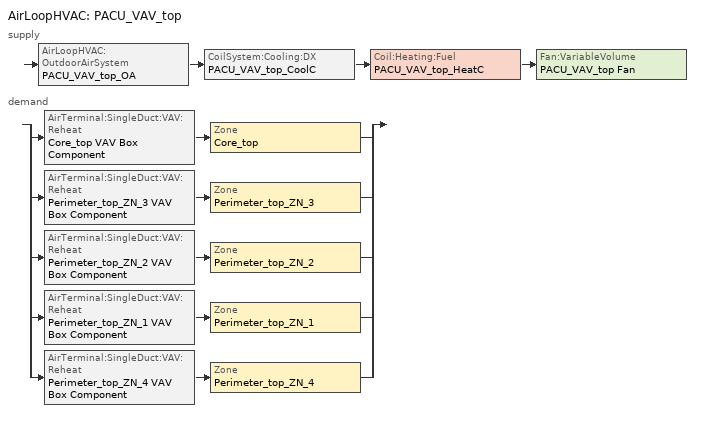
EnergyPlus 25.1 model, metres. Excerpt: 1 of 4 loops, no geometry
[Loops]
AirLoopHVAC 'PACU_VAV_top'
 supply: AirLoopHVAC:OutdoorAirSystem 'PACU_VAV_top_OA' > CoilSystem:Cooling:DX 'PACU_VAV_top_CoolC' > Coil:Heating:Fuel 'PACU_VAV_top_HeatC' > Fan:VariableVolume 'PACU_VAV_top Fan'
 demand: split
  | AirTerminal:SingleDuct:VAV:Reheat 'Core_top VAV Box Component' > Zone 'Core_top'
  | AirTerminal:SingleDuct:VAV:Reheat 'Perimeter_top_ZN_3 VAV Box Component' > Zone 'Perimeter_top_ZN_3'
  | AirTerminal:SingleDuct:VAV:Reheat 'Perimeter_top_ZN_2 VAV Box Component' > Zone 'Perimeter_top_ZN_2'
  | AirTerminal:SingleDuct:VAV:Reheat 'Perimeter_top_ZN_1 VAV Box Component' > Zone 'Perimeter_top_ZN_1'
  | AirTerminal:SingleDuct:VAV:Reheat 'Perimeter_top_ZN_4 VAV Box Component' > Zone 'Perimeter_top_ZN_4'
[AirLoopHVAC]
PACU_VAV_top: Design supply air flow rate=Autosize
[AirTerminal:SingleDuct:VAV:Reheat] Availability schedule=ALWAYS_ON; Convergence tolerance=0.001; Damper heating action=Normal; Maximum air flow rate=Autosize; Maximum flow fraction during reheat=0.5; Maximum hot water or steam flow rate=Autosize; Maximum reheat air temperature=40; Minimum hot water or steam flow rate=0; Zone minimum air flow input method=Constant
Name | Constant minimum air flow fraction | Reheat coil
Core_top VAV Box Component | 0.25 | Core_top VAV Box Reheat Coil
Perimeter_top_ZN_1 VAV Box Component | 0.172 | Perimeter_top_ZN_1 VAV Box Reheat Coil
Perimeter_top_ZN_2 VAV Box Component | 0.098 | Perimeter_top_ZN_2 VAV Box Reheat Coil
Perimeter_top_ZN_3 VAV Box Component | 0.189 | Perimeter_top_ZN_3 VAV Box Reheat Coil
Perimeter_top_ZN_4 VAV Box Component | 0.088 | Perimeter_top_ZN_4 VAV Box Reheat Coil
[Coil:Cooling:DX:TwoSpeed]
PACU_VAV_top_CoolC DXCoil: Availability schedule=ALWAYS_ON; Energy input ratio function of flow fraction curve=FURNACE_PACU_VAV_CoolCCarrier48TM014_12tons_EIRFFF; Energy input ratio function of temperature curve=FURNACE_PACU_VAV_CoolCCarrier48TM014_12tons_EIRFT; High speed gross rated cooling cop=3.39929; High speed gross rated total cooling capacity=Autosize; High speed rated air flow rate=Autosize; High speed rated sensible heat ratio=Autosize; Low speed energy input ratio function of temperature curve=FURNACE_PACU_VAV_CoolCCarrier48TM014_12tons_EIRFT; Low speed gross rated cooling cop=3.39929; Low speed gross rated sensible heat ratio=Autosize; Low speed gross rated total cooling capacity=Autosize; Low speed rated air flow rate=Autosize; Low speed total cooling capacity function of temperature curve=FURNACE_PACU_VAV_CoolCCarrier48TM014_12tons_CapFT; Part load fraction correlation curve=FURNACE_PACU_VAV_CoolCIEA_HVAC_BESTEST_9ton-PLR; Total cooling capacity function of flow fraction curve=FURNACE_PACU_VAV_CoolCCarrier48TM014_12tons_FFF; Total cooling capacity function of temperature curve=FURNACE_PACU_VAV_CoolCCarrier48TM014_12tons_CapFT
[Coil:Heating:Electric] Availability schedule=ALWAYS_ON; Efficiency=1; Nominal capacity=Autosize
Core_top VAV Box Reheat Coil; Perimeter_top_ZN_1 VAV Box Reheat Coil; Perimeter_top_ZN_2 VAV Box Reheat Coil; Perimeter_top_ZN_3 VAV Box Reheat Coil; Perimeter_top_ZN_4 VAV Box Reheat Coil
[Coil:Heating:Fuel]
PACU_VAV_top_HeatC: Availability schedule=ALWAYS_ON; Burner efficiency=0.81; Fuel type=NaturalGas; Nominal capacity=Autosize
[CoilSystem:Cooling:DX]
PACU_VAV_top_CoolC: Availability schedule=ALWAYS_ON; Cooling coil=PACU_VAV_top_CoolC DXCoil
[Controller:MechanicalVentilation]
PACU_VAV_TOP_DCV: Availability schedule=MinOA_MotorizedDamper_Sched; Demand controlled ventilation=Yes; System outdoor air method=Standard62.1VentilationRateProcedureWithLimit; Zone or zonelist name 1=Core_top; Design specification outdoor air object name 1=CM DSOA Core_top; Design specification zone air distribution object name 1=CM DSZAD Core_top; Zone or zonelist name 2=Perimeter_top_ZN_1; Design specification outdoor air object name 2=CM DSOA Perimeter_top_ZN_1; Design specification zone air distribution object name 2=CM DSZAD Perimeter_top_ZN_1; Zone or zonelist name 3=Perimeter_top_ZN_2; Design specification outdoor air object name 3=CM DSOA Perimeter_top_ZN_2; Design specification zone air distribution object name 3=CM DSZAD Perimeter_top_ZN_2; Zone or zonelist name 4=Perimeter_top_ZN_3; Design specification outdoor air object name 4=CM DSOA Perimeter_top_ZN_3; Design specification zone air distribution object name 4=CM DSZAD Perimeter_top_ZN_3; Zone or zonelist name 5=Perimeter_top_ZN_4; Design specification outdoor air object name 5=CM DSOA Perimeter_top_ZN_4; Design specification zone air distribution object name 5=CM DSZAD Perimeter_top_ZN_4
[Controller:OutdoorAir]
PACU_VAV_top_OA_Controller: Economizer control action type=ModulateFlow; Economizer control type=DifferentialDryBulb; Lockout type=LockoutWithHeating; Maximum fraction of outdoor air schedule=VAV_TOP Max OA Fraction; Maximum outdoor air flow rate=Autosize; Mechanical ventilation controller=PACU_VAV_TOP_DCV; Minimum limit type=FixedMinimum; Minimum outdoor air flow rate=0; Minimum outdoor air schedule=MinOA_MotorizedDamper_Sched
[DesignSpecification:OutdoorAir] Outdoor air flow per zone floor area=0.000431773
Name | Outdoor air flow per person | Outdoor air method | Outdoor air flow per zone
CM DSOA Core_top; CM DSOA Perimeter_top_ZN_1; CM DSOA Perimeter_top_ZN_2; CM DSOA Perimeter_top_ZN_3; CM DSOA Perimeter_top_ZN_4 | 1e-08 | Sum
SZ DSOA Core_top; SZ DSOA Perimeter_top_ZN_1; SZ DSOA Perimeter_top_ZN_2; SZ DSOA Perimeter_top_ZN_3; SZ DSOA Perimeter_top_ZN_4 |  | Flow/Area | 0
[DesignSpecification:ZoneAirDistribution] Zone air distribution effectiveness in cooling mode=1; Zone air distribution effectiveness in heating mode=1
Name | Minimum zone ventilation efficiency
CM DSZAD Core_top; CM DSZAD Perimeter_top_ZN_1; CM DSZAD Perimeter_top_ZN_2; CM DSZAD Perimeter_top_ZN_3; CM DSZAD Perimeter_top_ZN_4
VAV_Zone_AirDistribution | 0.6
[EnergyManagementSystem:InternalVariable] Internal data type=Zone Floor Area
Name | Internal data index key
Core_top_Area | Core_top
Perimeter_top_ZN_1_Area | Perimeter_top_ZN_1
Perimeter_top_ZN_2_Area | Perimeter_top_ZN_2
Perimeter_top_ZN_3_Area | Perimeter_top_ZN_3
Perimeter_top_ZN_4_Area | Perimeter_top_ZN_4
[EnergyManagementSystem:Sensor]
Name | Output variable or output meter index key | Output variable or output meter
Core_top_LSr | Core_top | Zone Lights Electricity Rate
Core_top_Occ_Sensor | Core_top | People Occupant Count
Perimeter_top_ZN_1_LSr | Perimeter_top_ZN_1 | Zone Lights Electricity Rate
Perimeter_top_ZN_1_Occ_Sensor | Perimeter_top_ZN_1 | People Occupant Count
Perimeter_top_ZN_2_LSr | Perimeter_top_ZN_2 | Zone Lights Electricity Rate
Perimeter_top_ZN_2_Occ_Sensor | Perimeter_top_ZN_2 | People Occupant Count
Perimeter_top_ZN_3_LSr | Perimeter_top_ZN_3 | Zone Lights Electricity Rate
Perimeter_top_ZN_3_Occ_Sensor | Perimeter_top_ZN_3 | People Occupant Count
Perimeter_top_ZN_4_LSr | Perimeter_top_ZN_4 | Zone Lights Electricity Rate
Perimeter_top_ZN_4_Occ_Sensor | Perimeter_top_ZN_4 | People Occupant Count
VAV_top_OA | PACU_VAV_top | Air System Outdoor Air Mass Flow Rate
VAV_top_OA_VRP | PACU_VAV_top | Air System Outdoor Air Mechanical Ventilation Requested Mass Flow Rate
VAV_top_SUPPLY_FLOW | PACU_VAV_top_OA-PACU_VAV_top_CoolCNode | System Node Standard Density Volume Flow Rate
[Fan:VariableVolume]
PACU_VAV_top Fan: Availability schedule=HVACOperationSchd; Fan power coefficient 1=0.0408; Fan power coefficient 2=0.088; Fan power coefficient 3=-0.0729; Fan power coefficient 4=0.9437; Fan power coefficient 5=0; Fan power minimum flow fraction=0.25; Fan power minimum flow rate input method=Fraction; Fan total efficiency=0.6045; Maximum flow rate=Autosize; Motor efficiency=0.93; Motor in airstream fraction=1; Pressure rise=1314.72
[SetpointManager:MixedAir] Control variable=Temperature
Name | Setpoint node or nodelist
PACU_VAV_top_CoolC SAT Manager | PACU_VAV_top_CoolC-PACU_VAV_top_HeatCNode
PACU_VAV_top_HeatC MixedAir Manager | PACU_VAV_top_HeatC-PACU_VAV_top FanNode
PACU_VAV_top_OAMixed Air Temp Manager | PACU_VAV_top_OA-PACU_VAV_top_CoolCNode
[SetpointManager:OutdoorAirReset]
PACU_VAV_top Supply Air Temperature Manager: Control variable=Temperature; Outdoor high temperature=21.1; Outdoor low temperature=10; Setpoint at outdoor high temperature=12.8; Setpoint at outdoor low temperature=15.6; Setpoint node or nodelist=PACU_VAV_top Supply Equipment Outlet Node
[Sizing:System]
PACU_VAV_top: 100 outdoor air in cooling=No; 100 outdoor air in heating=No; Central cooling design supply air humidity ratio=0.0085; Central cooling design supply air temperature=12.8; Central heating design supply air humidity ratio=0.008; Central heating design supply air temperature=12.8; Central heating maximum system air flow ratio=0.3; Cooling supply air flow rate=0; Cooling supply air flow rate method=DesignDay; Design outdoor air flow rate=0.9561; Heating supply air flow rate=0; Heating supply air flow rate method=DesignDay; Precool design humidity ratio=0.008; Precool design temperature=12.8; Preheat design humidity ratio=0.008; Preheat design temperature=7; System outdoor air method=ZoneSum; Type of load to size on=Sensible; Type of zone sum to use=Coincident
[Sizing:Zone] Account for dedicated outdoor air system=No; Cooling design air flow method=DesignDay; Cooling design air flow rate=0; Cooling minimum air flow=0; Cooling minimum air flow fraction=0; Dedicated outdoor air high setpoint temperature for design=Autosize; Dedicated outdoor air low setpoint temperature for design=Autosize; Dedicated outdoor air system control strategy=NeutralSupplyAir; Design specification zone air distribution object=VAV_Zone_AirDistribution; Heating design air flow method=DesignDay; Heating design air flow rate=0; Zone cooling design supply air humidity ratio=0.0085; Zone cooling design supply air temperature=12.8; Zone cooling design supply air temperature input method=SupplyAirTemperature; Zone heating design supply air humidity ratio=0.008; Zone heating design supply air temperature=40; Zone heating design supply air temperature input method=SupplyAirTemperature
Name | Design specification outdoor air object
Core_top | SZ DSOA Core_top
Perimeter_top_ZN_3 | SZ DSOA Perimeter_top_ZN_3
Perimeter_top_ZN_2 | SZ DSOA Perimeter_top_ZN_2
Perimeter_top_ZN_1 | SZ DSOA Perimeter_top_ZN_1
Perimeter_top_ZN_4 | SZ DSOA Perimeter_top_ZN_4
[ThermostatSetpoint:DualSetpoint]
Name | Cooling setpoint temperature schedule | Heating setpoint temperature schedule
Core_top DualSPSched | ClgSetp_Sch_Core_top | HtgSetp_Sch_Core_top
Perimeter_top_ZN_1 DualSPSched | ClgSetp_Sch_Perimeter_top_ZN_1 | HtgSetp_Sch_Perimeter_top_ZN_1
Perimeter_top_ZN_2 DualSPSched | ClgSetp_Sch_Perimeter_top_ZN_2 | HtgSetp_Sch_Perimeter_top_ZN_2
Perimeter_top_ZN_3 DualSPSched | ClgSetp_Sch_Perimeter_top_ZN_3 | HtgSetp_Sch_Perimeter_top_ZN_3
Perimeter_top_ZN_4 DualSPSched | ClgSetp_Sch_Perimeter_top_ZN_4 | HtgSetp_Sch_Perimeter_top_ZN_4
[ZoneControl:Thermostat] Control type schedule=Dual Zone Control Type Sched
Name | Zone or zonelist | Control 1
Core_top Thermostat | Core_top | Core_top DualSPSched
Perimeter_top_ZN_1 Thermostat | Perimeter_top_ZN_1 | Perimeter_top_ZN_1 DualSPSched
Perimeter_top_ZN_2 Thermostat | Perimeter_top_ZN_2 | Perimeter_top_ZN_2 DualSPSched
Perimeter_top_ZN_3 Thermostat | Perimeter_top_ZN_3 | Perimeter_top_ZN_3 DualSPSched
Perimeter_top_ZN_4 Thermostat | Perimeter_top_ZN_4 | Perimeter_top_ZN_4 DualSPSched
[Zone equipment]
Core_top: Core_top VAV Box Component
Perimeter_top_ZN_1: Perimeter_top_ZN_1 VAV Box Component
Perimeter_top_ZN_2: Perimeter_top_ZN_2 VAV Box Component
Perimeter_top_ZN_3: Perimeter_top_ZN_3 VAV Box Component
Perimeter_top_ZN_4: Perimeter_top_ZN_4 VAV Box Component
[Curve:Biquadratic] Maximum value of x=22.1111; Maximum value of y=47.66; Minimum value of x=16.5556; Minimum value of y=23.7778
Name | Coefficient1 constant | Coefficient2 x | Coefficient3 x 2 | Coefficient4 y | Coefficient5 y 2 | Coefficient6 x y
FURNACE_PACU_VAV_CoolCCarrier48TM014_12tons_CapFT | 1.39072 | -0.0529058 | 0.0018423 | 0.00058267 | -0.000186814 | 0.000265159
FURNACE_PACU_VAV_CoolCCarrier48TM014_12tons_EIRFT | -0.536161 | 0.105138 | -0.00172659 | 0.0149848 | 0.000659948 | -0.0017385
[Curve:Quadratic]
Name | Maximum value of x | Minimum value of x | Coefficient1 constant | Coefficient2 x | Coefficient3 x 2
FURNACE_PACU_VAV_CoolCCarrier48TM014_12tons_EIRFFF | 1.25 | 0.75 | 1.19525 | -0.306138 | 0.110973
FURNACE_PACU_VAV_CoolCCarrier48TM014_12tons_FFF | 1.25 | 0.75 | 0.718954 | 0.435436 | -0.154193
FURNACE_PACU_VAV_CoolCIEA_HVAC_BESTEST_9ton-PLR | 1 | 0 | 0.771 | 0.229 | 0
[Schedule:Compact]
ALWAYS_ON: Through: 12/31, For: AllDays, Until: 24:00, 1
Dual Zone Control Type Sched: Through: 12/31, For: AllDays, Until: 24:00, 4
HVACOperationSchd: Through: 12/31, For: Weekdays SummerDesignDay, Until: 06:00, 0, Until: 22:00, 1, Until: 24:00, 0, For: Saturday WinterDesignDay, Until: 06:00, 0, Until: 18:00, 1, Until: 24:00, 0, For:Sunday Holidays AllOtherDays, Until: 24:00, 0
MinOA_MotorizedDamper_Sched: Through: 12/31, For: Weekdays SummerDesignDay, Until: 07:00, 0, Until: 22:00, 1, Until: 24:00, 0, For: Saturday WinterDesignDay, Until: 07:00, 0, Until: 18:00, 1, Until: 24:00, 0, For:Sunday Holidays AllOtherDays, Until: 24:00, 0
HtgSetp_Sch_Core_top; HtgSetp_Sch_Perimeter_top_ZN_1; HtgSetp_Sch_Perimeter_top_ZN_2; HtgSetp_Sch_Perimeter_top_ZN_3; HtgSetp_Sch_Perimeter_top_ZN_4: Through: 12/31, For: WinterDesignDay, Until: 05:00, 15.6, Until: 06:00, 17.6, Until: 07:00, 19.6, Until: 22:00, 21, Until: 24:00, 15.6, For: Weekdays, Until: 05:00, 15.6, Until: 06:00, 17.8, Until: 07:00, 20, Until: 22:00, 21, Until: 24:00, 15.6, For SummerDesignDay, Until: 24:00, 15.6, For: Saturday, Until: 05:00, 15.6, Until: 06:00, 17.8, Until: 07:00, 20, Until: 17:00, 21, Until: 24:00, 15.6, For:Sunday Holidays AllOtherDays, Until: 24:00, 15.6
ClgSetp_Sch_Core_top; ClgSetp_Sch_Perimeter_top_ZN_1; ClgSetp_Sch_Perimeter_top_ZN_2; ClgSetp_Sch_Perimeter_top_ZN_3; ClgSetp_Sch_Perimeter_top_ZN_4: Through: 12/31, For: SummerDesignDay, Until: 05:00, 26.7, Until: 06:00, 25.7, Until: 07:00, 25, Until: 22:00, 24, Until: 24:00, 26.7, For: Weekdays, Until: 05:00, 26.7, Until: 06:00, 25.6, Until: 07:00, 25, Until: 22:00, 24, Until: 24:00, 26.7, For: Saturday, Until: 05:00, 26.7, Until: 06:00, 25.7, Until: 07:00, 25, Until: 17:00, 24, Until: 24:00, 26.7, For WinterDesignDay, Until: 24:00, 26.7, For:Sunday Holidays AllOtherDays, Until: 24:00, 26.7
[Schedule:Constant]
VAV_TOP Max OA Fraction: Hourly value=1
